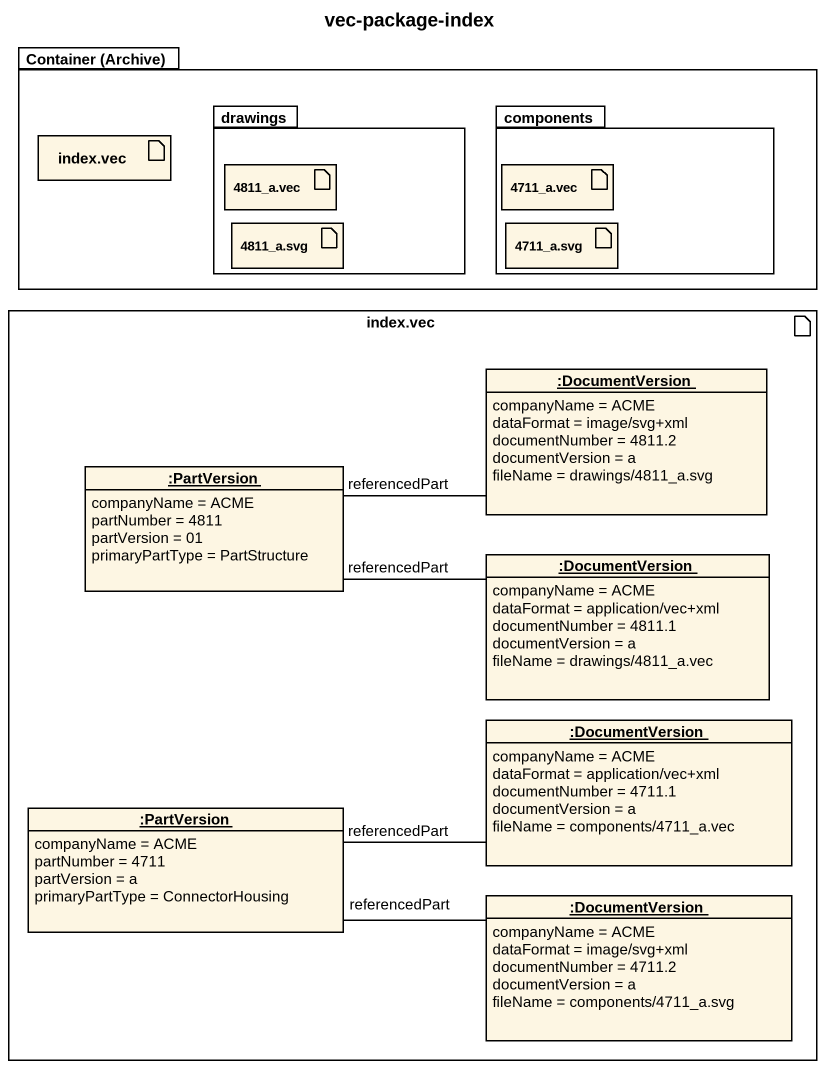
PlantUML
@startuml
title vec-package-index
allowmixing
hide circle
hide empty members
package "Container (Archive)" as Container_Archive {
  artifact "index.vec" as index_vec
  package drawings {
    artifact "4811_a.vec" as a4811_a_vec
    artifact "4811_a.svg" as a4811_a_svg
  }
  package components {
    artifact "4711_a.vec" as a4711_a_vec
    artifact "4711_a.svg" as a4711_a_svg
  }
}
artifact "index.vec" as index_vec_2 {
  object ":DocumentVersion" as DocumentVersion {
    companyName = ACME
    dataFormat = image/svg+xml
    documentNumber = 4811.2
    documentVersion = a
    fileName = drawings/4811_a.svg
  }
  object ":PartVersion" as PartVersion {
    companyName = ACME
    partNumber = 4811
    partVersion = 01
    primaryPartType = PartStructure
  }
  object ":DocumentVersion" as DocumentVersion_2 {
    companyName = ACME
    dataFormat = application/vec+xml
    documentNumber = 4811.1
    documentVersion = a
    fileName = drawings/4811_a.vec
  }
  object ":DocumentVersion" as DocumentVersion_3 {
    companyName = ACME
    dataFormat = application/vec+xml
    documentNumber = 4711.1
    documentVersion = a
    fileName = components/4711_a.vec
  }
  object ":PartVersion" as PartVersion_2 {
    companyName = ACME
    partNumber = 4711
    partVersion = a
    primaryPartType = ConnectorHousing
  }
  object ":DocumentVersion" as DocumentVersion_4 {
    companyName = ACME
    dataFormat = image/svg+xml
    documentNumber = 4711.2
    documentVersion = a
    fileName = components/4711_a.svg
  }
}
DocumentVersion -left- PartVersion : referencedPart
DocumentVersion_2 -left- PartVersion : referencedPart
DocumentVersion_3 -left- PartVersion_2 : referencedPart
DocumentVersion_4 -left- PartVersion_2 : referencedPart
@enduml
